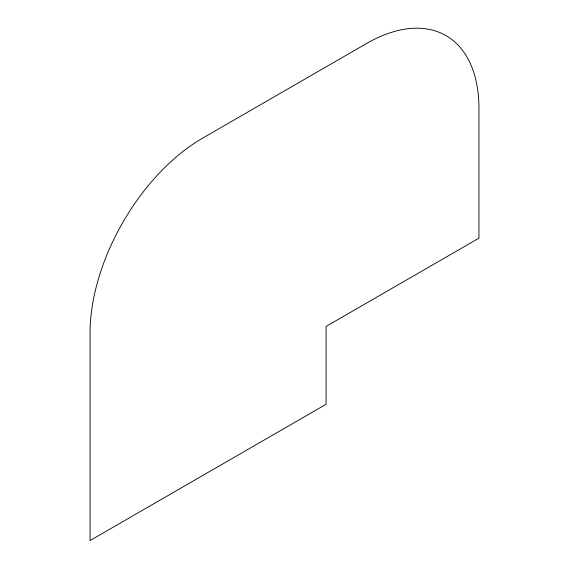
<?xml version="1.0" encoding="UTF-8"?>
<svg xmlns="http://www.w3.org/2000/svg" width="569" height="569" viewBox="0 0 569 569"><rect width="100%" height="100%" fill="white"/><g stroke="black" fill="none" stroke-linecap="round" stroke-linejoin="round"><path stroke-width="0.85" d="M366.543 43.507L202.457 138.246A158.943 91.765 -60 0 0 90.066 332.908L90.066 540.55L326.087 404.289L326.087 326.421L478.934 238.176L478.934 108.395A158.943 91.765 -60 0 0 366.543 43.507"/></g></svg>
